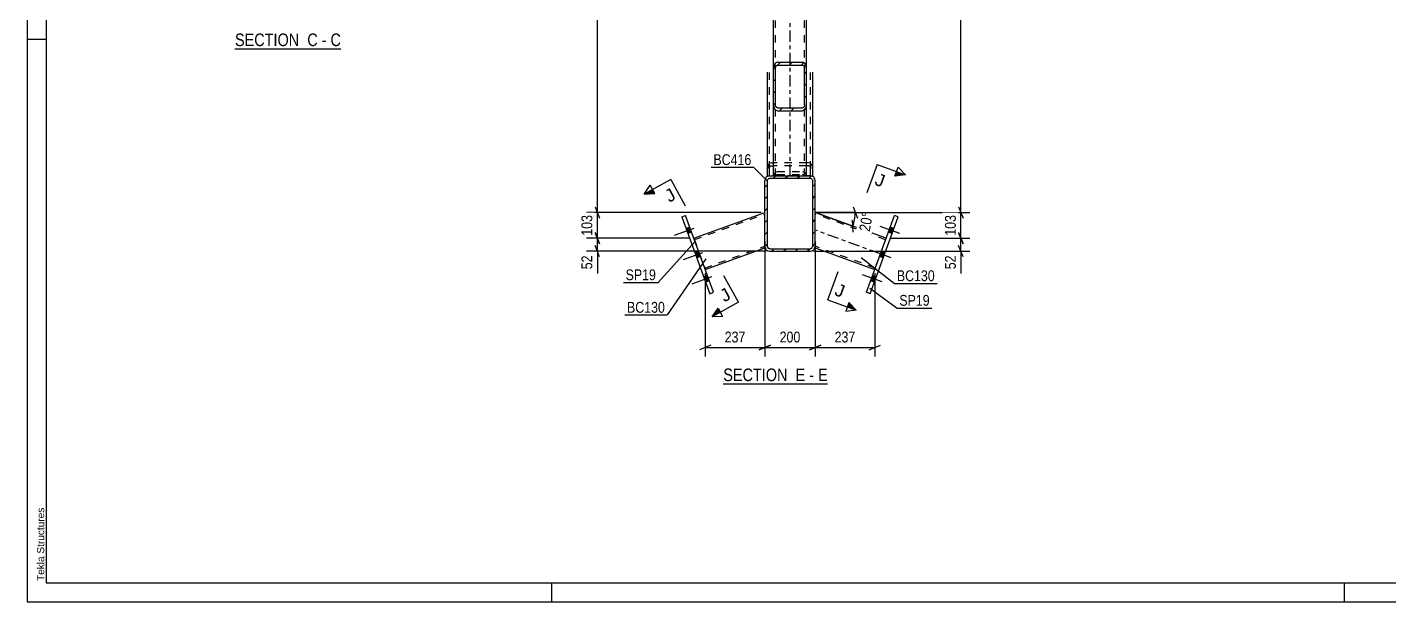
# Model space of a CAD drawing. Header units: millimetres. Extents: x 0 to 1189, y 0 to 841.
# Drawn here: x 0 to 360.7, y 0 to 152.2 of the extents above; entities that cross this region are included whole.
import ezdxf

# ---------------------------------------------------------------- set-up
doc = ezdxf.new("R2010")
doc.units = ezdxf.units.MM
doc.linetypes.add('DXK_LINE_DOT2', pattern=[3.9198, 1.9599, -1.9599])
doc.linetypes.add('DXK_LINE_DOT3', pattern=[5.9187, 2.979, -0.9799, 0.9799, -0.9799])
doc.styles.add('Arial', font='ARIAL.TTF', dxfattribs={"height": 0.2})
doc.styles.add('Arial Narrow', font='ARIALN.TTF', dxfattribs={"height": 0.2})

# ---------------------------------------------------------------- blocks, each defined once
blk = doc.blocks.new('Unknown-761551702-1163')
at = {"color": 5, "linetype": 'Continuous'}
for p, q in [((0, 841), (0, 0)), ((5, 836), (5, 5)), ((5, 149), (0, 149)), ((5, 5), (1184, 5)), ((139, 0), (139, 5)), ((349, 0), (349, 5)), ((0, 0), (1189, 0))]:
    blk.add_line(p, q, dxfattribs=at)
at = {"color": 174, "linetype": 'Continuous', "style": 'Arial'}
blk.add_text('Tekla Structures', height=1.9102, rotation=90, dxfattribs=at).set_placement((4.5, 5.5))
blk = doc.blocks.new('Unknown-761551702-14 - 1278')
at = {"color": 6, "linetype": 'Continuous'}
blk.add_line((55.04, 146.47), (83.11, 146.47), dxfattribs=at)
at = {"color": 0, "linetype": 'Continuous'}
blk.add_wipeout([(73.15, 147.22), (73.15, 150.72), (55.04, 150.72), (55.04, 147.22)], dxfattribs=at)
at = {"color": 7, "linetype": 'Continuous', "style": 'Arial Narrow'}
blk.add_text('SECTION ', height=3.34, dxfattribs=at).set_placement((55.04, 147.22))
at = {"color": 0, "linetype": 'Continuous'}
blk.add_wipeout([(76.96, 147.22), (76.96, 150.72), (74.2, 150.72), (74.2, 147.22)], dxfattribs=at)
blk.add_wipeout([(79.29, 147.22), (79.29, 150.72), (78.01, 150.72), (78.01, 147.22)], dxfattribs=at)
at = {"color": 7, "linetype": 'Continuous', "style": 'Arial Narrow'}
blk.add_text('C', height=3.34, dxfattribs=at).set_placement((74.2, 147.22))
at = {"color": 0, "linetype": 'Continuous'}
blk.add_wipeout([(83.11, 147.22), (83.11, 150.72), (80.34, 150.72), (80.34, 147.22)], dxfattribs=at)
at = {"color": 7, "linetype": 'Continuous', "style": 'Arial Narrow'}
for s, p in [('-', (78.01, 147.22)), ('C', (80.34, 147.22))]:
    blk.add_text(s, height=3.34, dxfattribs=at).set_placement(p)
blk = doc.blocks.new('Unknown-761551702-16 - 2437')
at = {"color": 6, "linetype": 'Continuous'}
blk.add_line((184.4, 57.71), (212.04, 57.71), dxfattribs=at)
at = {"color": 0, "linetype": 'Continuous'}
blk.add_wipeout([(202.5, 58.46), (202.5, 61.96), (184.4, 61.96), (184.4, 58.46)], dxfattribs=at)
at = {"color": 7, "linetype": 'Continuous', "style": 'Arial Narrow'}
blk.add_text('SECTION ', height=3.34, dxfattribs=at).set_placement((184.4, 58.46))
at = {"color": 0, "linetype": 'Continuous'}
blk.add_wipeout([(206.11, 58.46), (206.11, 61.96), (203.55, 61.96), (203.55, 58.46)], dxfattribs=at)
blk.add_wipeout([(208.44, 58.46), (208.44, 61.96), (207.16, 61.96), (207.16, 58.46)], dxfattribs=at)
at = {"color": 7, "linetype": 'Continuous', "style": 'Arial Narrow'}
blk.add_text('E', height=3.34, dxfattribs=at).set_placement((203.55, 58.46))
at = {"color": 0, "linetype": 'Continuous'}
blk.add_wipeout([(212.04, 58.46), (212.04, 61.96), (209.49, 61.96), (209.49, 58.46)], dxfattribs=at)
at = {"color": 7, "linetype": 'Continuous', "style": 'Arial Narrow'}
for s, p in [('E', (209.49, 58.46)), ('-', (207.16, 58.46))]:
    blk.add_text(s, height=3.34, dxfattribs=at).set_placement(p)
blk = doc.blocks.new('Part-761551702-2495 - 2437')
at = {"color": 2, "linetype": 'Continuous'}
for p, q in [((227.54, 96.31), (208.74, 103.15)), ((208.74, 93.85), (208.74, 94.2)), ((208.74, 93.85), (208.74, 93.79)), ((208.74, 93.79), (224.53, 88.04))]:
    blk.add_line(p, q, dxfattribs=at)
at = {"color": 7, "linetype": 'DXK_LINE_DOT2'}
for p, q in [((208.74, 103.09), (208.74, 103.15)), ((208.74, 94.2), (208.74, 103.15)), ((227.4, 95.93), (208.74, 102.73)), ((224.66, 88.42), (208.74, 94.21)), ((224.53, 88.04), (227.54, 96.31))]:
    blk.add_line(p, q, dxfattribs=at)
at = {"color": 7, "linetype": 'DXK_LINE_DOT3'}
blk.add_line((226.03, 92.18), (208.74, 98.47), dxfattribs=at)
blk = doc.blocks.new('Part-761551702-2479 - 2437')
at = {"color": 2, "linetype": 'Continuous'}
for p, q in [((196.08, 112.87), (196.08, 140.35)), ((208.08, 112.87), (208.08, 140.35)), ((197.14, 116.31), (196.73, 116.19)), ((196.94, 115.47), (197.14, 115.53)), ((197.14, 116.31), (197.68, 116.31)), ((197.14, 115.53), (197.68, 115.53)), ((207.01, 116.31), (206.48, 116.31)), ((207.01, 115.53), (206.48, 115.53)), ((207.42, 116.19), (207.01, 116.31)), ((207.01, 115.53), (207.21, 115.47)), ((196.16, 115.34), (196.08, 114.75)), ((196.08, 112.87), (196.74, 112.87)), ((196.61, 114.75), (196.65, 115.05)), ((196.61, 112.87), (196.61, 114.75)), ((207.5, 112.87), (207.41, 112.87)), ((207.5, 115.05), (207.54, 114.75)), ((207.54, 112.87), (207.5, 112.87)), ((207.54, 112.87), (207.54, 114.75)), ((207.54, 112.87), (208.08, 112.87)), ((208.08, 114.75), (207.99, 115.34))]:
    blk.add_line(p, q, dxfattribs=at)
at = {"color": 7, "linetype": 'DXK_LINE_DOT2'}
for p, q in [((196.61, 114.75), (196.61, 140.35)), ((207.54, 114.75), (207.54, 140.35)), ((206.48, 116.31), (197.68, 116.31)), ((206.48, 115.53), (197.68, 115.53)), ((196.74, 112.87), (196.76, 112.87)), ((196.76, 112.87), (196.74, 112.87)), ((207.41, 112.87), (196.76, 112.87))]:
    blk.add_line(p, q, dxfattribs=at)
at = {"color": 2, "linetype": 'Continuous'}
for centre, radius, start, end in [((197.54, 115.02), 1.42, 124.4664, 166.7051), ((197.34, 114.88), 0.709, 124.4664, 166.7051), ((206.81, 114.88), 0.709, 13.2949, 55.5336), ((206.61, 115.02), 1.42, 13.2949, 55.5336)]:
    blk.add_arc(centre, radius, start, end, dxfattribs=at)
blk = doc.blocks.new('Part-761551702-2519 - 2437')
at = {"color": 2, "linetype": 'Continuous'}
for p, q in [((222.33, 82), (229.74, 102.36)), ((223.33, 81.63), (230.74, 101.99)), ((230.74, 101.99), (229.74, 102.36)), ((223.33, 81.63), (222.33, 82))]:
    blk.add_line(p, q, dxfattribs=at)
blk = doc.blocks.new('Part-761551702-2535 - 2437')
at = {"linetype": 'Continuous'}
h = blk.add_hatch(dxfattribs=at)
h.set_pattern_fill('', scale=0.7, style=0, pattern_type=0)
h.set_pattern_definition([(45, (195.4085, 94.2023), (-1.57154, 1.57154), [])])
h.paths.add_polyline_path([(195.41, 111.54), (195.41, 94.2), (195.51, 93.69), (195.8, 93.26), (196.23, 92.97), (196.74, 92.87), (207.41, 92.87), (207.92, 92.97), (208.35, 93.26), (208.64, 93.69), (208.74, 94.2), (208.74, 111.54), (208.64, 112.05), (208.35, 112.48), (207.92, 112.77), (207.41, 112.87), (196.74, 112.87), (196.23, 112.77), (195.8, 112.48), (195.51, 112.05)])
h.paths.add_polyline_path([(196.27, 112.01), (196.49, 112.15), (196.74, 112.2), (207.41, 112.2), (207.66, 112.15), (207.88, 112.01), (208.02, 111.79), (208.08, 111.54), (208.08, 94.2), (208.02, 93.95), (207.88, 93.73), (207.66, 93.59), (207.41, 93.54), (196.74, 93.54), (196.49, 93.59), (196.27, 93.73), (196.13, 93.95), (196.08, 94.2), (196.08, 111.54), (196.13, 111.79)])
at = {"color": 2, "linetype": 'Continuous'}
for p, q in [((195.51, 112.05), (195.41, 111.54)), ((196.74, 112.87), (196.23, 112.77)), ((196.49, 112.15), (196.74, 112.2)), ((196.74, 112.87), (207.41, 112.87)), ((196.74, 112.2), (207.41, 112.2)), ((207.92, 112.77), (207.41, 112.87)), ((207.41, 112.2), (207.66, 112.15)), ((208.74, 111.54), (208.64, 112.05)), ((195.41, 94.2), (195.41, 111.54)), ((196.08, 111.54), (196.13, 111.79)), ((196.08, 94.2), (196.08, 111.54)), ((208.02, 111.79), (208.08, 111.54)), ((208.08, 94.2), (208.08, 111.54)), ((208.74, 94.2), (208.74, 111.54)), ((195.41, 94.2), (195.51, 93.69)), ((196.13, 93.95), (196.08, 94.2)), ((208.08, 94.2), (208.02, 93.95)), ((208.64, 93.69), (208.74, 94.2)), ((196.23, 92.97), (196.74, 92.87)), ((196.74, 93.54), (196.49, 93.59)), ((196.74, 93.54), (207.41, 93.54)), ((196.74, 92.87), (207.41, 92.87)), ((207.66, 93.59), (207.41, 93.54)), ((207.41, 92.87), (207.92, 92.97))]:
    blk.add_line(p, q, dxfattribs=at)
for centre, radius, start, end in [((196.74, 111.54), 1.33, 112.5, 157.5), ((196.74, 111.54), 0.667, 112.5, 157.5), ((207.41, 111.54), 0.667, 22.5, 67.5), ((207.41, 111.54), 1.33, 22.5, 67.5), ((196.74, 94.2), 0.667, 202.5, 247.5), ((207.41, 94.2), 0.667, 292.5, 337.5), ((196.74, 94.2), 1.33, 202.5, 247.5), ((207.41, 94.2), 1.33, 292.5, 337.5)]:
    blk.add_arc(centre, radius, start, end, dxfattribs=at)
blk = doc.blocks.new('Bolt-761551702-2588 - 2437')
at = {"linetype": 'Continuous'}
for points in [[(176.03, 97.91), (175.53, 99.29), (174.53, 98.92), (175.03, 97.54)], [(176.03, 97.91), (175.53, 99.29), (174.53, 98.92), (175.03, 97.54)], [(176.03, 97.91), (175.53, 99.29), (174.53, 98.92), (175.03, 97.54)], [(178.37, 91.49), (177.87, 92.87), (176.87, 92.5), (177.37, 91.12)], [(178.37, 91.49), (177.87, 92.87), (176.87, 92.5), (177.37, 91.12)], [(180.71, 85.07), (180.21, 86.44), (179.2, 86.08), (179.71, 84.7)], [(180.71, 85.07), (180.21, 86.44), (179.2, 86.08), (179.71, 84.7)], [(180.71, 85.07), (180.21, 86.44), (179.2, 86.08), (179.71, 84.7)]]:
    blk.add_hatch(color=1, dxfattribs=at).paths.add_polyline_path(points)
at = {"color": 1, "linetype": 'Continuous'}
for p, q in [((176.6, 98.89), (171.4, 97)), ((176.6, 98.89), (171.4, 97)), ((176.6, 98.89), (171.4, 97)), ((175.53, 99.29), (174.53, 98.92)), ((175.53, 99.29), (174.53, 98.92)), ((175.53, 99.29), (174.53, 98.92)), ((176.03, 97.91), (175.03, 97.54)), ((176.03, 97.91), (175.03, 97.54)), ((176.03, 97.91), (175.03, 97.54)), ((178.93, 92.47), (173.73, 90.58)), ((178.93, 92.47), (173.73, 90.58)), ((177.87, 92.87), (176.87, 92.5)), ((177.87, 92.87), (176.87, 92.5)), ((178.37, 91.49), (177.37, 91.12)), ((178.37, 91.49), (177.37, 91.12)), ((181.27, 86.05), (176.07, 84.16)), ((181.27, 86.05), (176.07, 84.16)), ((181.27, 86.05), (176.07, 84.16)), ((180.21, 86.44), (179.2, 86.08)), ((180.21, 86.44), (179.2, 86.08)), ((180.21, 86.44), (179.2, 86.08)), ((180.71, 85.07), (179.71, 84.7)), ((180.71, 85.07), (179.71, 84.7)), ((180.71, 85.07), (179.71, 84.7))]:
    blk.add_line(p, q, dxfattribs=at)
blk = doc.blocks.new('Part-761551702-2603 - 2437')
at = {"color": 7, "linetype": 'DXK_LINE_DOT2'}
for p, q in [((197.68, 305.54), (206.48, 305.54)), ((197.68, 277.02), (197.68, 305.54)), ((198.21, 112.87), (198.21, 305.54)), ((205.94, 112.87), (205.94, 305.54)), ((206.48, 277.02), (206.48, 305.54)), ((197.68, 112.87), (197.68, 141.39)), ((206.48, 112.87), (206.48, 141.39)), ((197.68, 112.87), (206.48, 112.87))]:
    blk.add_line(p, q, dxfattribs=at)
at = {"color": 7, "linetype": 'DXK_LINE_DOT3'}
blk.add_line((202.08, 112.87), (202.08, 305.54), dxfattribs=at)
at = {"color": 2, "linetype": 'Continuous'}
for p, q in [((197.68, 141.39), (197.68, 277.02)), ((206.48, 141.39), (206.48, 277.02))]:
    blk.add_line(p, q, dxfattribs=at)
blk = doc.blocks.new('Bolt-761551702-2617 - 2437')
at = {"linetype": 'Continuous'}
for points in [[(229.12, 97.54), (229.62, 98.92), (228.62, 99.29), (228.12, 97.91)], [(229.12, 97.54), (229.62, 98.92), (228.62, 99.29), (228.12, 97.91)], [(229.12, 97.54), (229.62, 98.92), (228.62, 99.29), (228.12, 97.91)], [(226.78, 91.12), (227.28, 92.5), (226.28, 92.86), (225.78, 91.49)], [(226.78, 91.12), (227.28, 92.5), (226.28, 92.86), (225.78, 91.49)], [(224.45, 84.7), (224.95, 86.08), (223.94, 86.44), (223.44, 85.07)], [(224.45, 84.7), (224.95, 86.08), (223.94, 86.44), (223.44, 85.07)], [(224.45, 84.7), (224.95, 86.08), (223.94, 86.44), (223.44, 85.07)]]:
    blk.add_hatch(color=1, dxfattribs=at).paths.add_polyline_path(points)
at = {"color": 1, "linetype": 'Continuous'}
for p, q in [((231.19, 97.57), (225.99, 99.46)), ((231.19, 97.57), (225.99, 99.46)), ((231.19, 97.57), (225.99, 99.46)), ((229.12, 97.54), (228.12, 97.91)), ((229.12, 97.54), (228.12, 97.91)), ((229.12, 97.54), (228.12, 97.91)), ((229.62, 98.92), (228.62, 99.29)), ((229.62, 98.92), (228.62, 99.29)), ((229.62, 98.92), (228.62, 99.29)), ((228.85, 91.15), (223.65, 93.04)), ((228.85, 91.15), (223.65, 93.04)), ((226.78, 91.12), (225.78, 91.49)), ((226.78, 91.12), (225.78, 91.49)), ((227.28, 92.5), (226.28, 92.86)), ((227.28, 92.5), (226.28, 92.86)), ((226.51, 84.73), (221.31, 86.62)), ((226.51, 84.73), (221.31, 86.62)), ((226.51, 84.73), (221.31, 86.62)), ((224.45, 84.7), (223.44, 85.07)), ((224.45, 84.7), (223.44, 85.07)), ((224.45, 84.7), (223.44, 85.07)), ((224.95, 86.08), (223.94, 86.44)), ((224.95, 86.08), (223.94, 86.44)), ((224.95, 86.08), (223.94, 86.44))]:
    blk.add_line(p, q, dxfattribs=at)
blk = doc.blocks.new('Part-761551702-2628 - 2437')
at = {"color": 2, "linetype": 'Continuous'}
for p, q in [((176.61, 96.31), (195.41, 103.15)), ((179.62, 88.04), (195.41, 93.79)), ((195.41, 93.79), (195.41, 94.2))]:
    blk.add_line(p, q, dxfattribs=at)
at = {"color": 7, "linetype": 'DXK_LINE_DOT2'}
for p, q in [((176.75, 95.94), (195.41, 102.73)), ((195.41, 94.2), (195.41, 103.15)), ((176.61, 96.31), (179.62, 88.04)), ((179.49, 88.42), (195.41, 94.21))]:
    blk.add_line(p, q, dxfattribs=at)
blk = doc.blocks.new('Part-761551702-2651 - 2437')
at = {"color": 2, "linetype": 'Continuous'}
for p, q in [((173.41, 101.99), (174.41, 102.36)), ((173.41, 101.99), (180.82, 81.63)), ((181.82, 82), (174.41, 102.36)), ((180.82, 81.63), (181.82, 82))]:
    blk.add_line(p, q, dxfattribs=at)
blk = doc.blocks.new('Part-761551702-2669 - 2437')
at = {"linetype": 'Continuous'}
h = blk.add_hatch(dxfattribs=at)
h.set_pattern_fill('', scale=0.7, style=0, pattern_type=0)
h.set_pattern_definition([(45, (197.6752, 131.6571), (-1.57154, 1.57154), [])])
h.paths.add_polyline_path([(197.68, 141.39), (197.68, 131.66), (197.76, 131.06), (197.99, 130.56), (198.33, 130.22), (198.74, 130.1), (205.41, 130.1), (205.82, 130.22), (206.16, 130.56), (206.39, 131.06), (206.48, 131.66), (206.48, 141.39), (206.39, 141.98), (206.16, 142.49), (205.82, 142.83), (205.41, 142.95), (198.74, 142.95), (198.33, 142.83), (197.99, 142.49), (197.76, 141.98)])
h.paths.add_polyline_path([(198.36, 141.94), (198.54, 142.11), (198.74, 142.17), (205.41, 142.17), (205.61, 142.11), (205.79, 141.94), (205.9, 141.69), (205.94, 141.39), (205.94, 131.66), (205.9, 131.36), (205.79, 131.11), (205.61, 130.94), (205.41, 130.88), (198.74, 130.88), (198.54, 130.94), (198.36, 131.11), (198.25, 131.36), (198.21, 131.66), (198.21, 141.39), (198.25, 141.69)])
at = {"color": 2, "linetype": 'Continuous'}
for p, q in [((197.76, 141.98), (197.68, 141.39)), ((197.68, 131.66), (197.68, 141.39)), ((198.21, 141.39), (198.25, 141.69)), ((198.21, 131.66), (198.21, 141.39)), ((198.74, 142.95), (198.33, 142.83)), ((198.54, 142.11), (198.74, 142.17)), ((198.74, 142.95), (205.41, 142.95)), ((198.74, 142.17), (205.41, 142.17)), ((205.82, 142.83), (205.41, 142.95)), ((205.41, 142.17), (205.61, 142.11)), ((205.9, 141.69), (205.94, 141.39)), ((205.94, 131.66), (205.94, 141.39)), ((206.48, 141.39), (206.39, 141.98)), ((206.48, 131.66), (206.48, 141.39)), ((197.68, 112.87), (197.68, 131.66)), ((197.68, 131.66), (197.76, 131.06)), ((198.25, 131.36), (198.21, 131.66)), ((198.33, 130.22), (198.74, 130.1)), ((198.74, 130.88), (198.54, 130.94)), ((198.74, 130.88), (205.41, 130.88)), ((198.74, 130.1), (205.41, 130.1)), ((205.61, 130.94), (205.41, 130.88)), ((205.41, 130.1), (205.82, 130.22)), ((205.94, 131.66), (205.9, 131.36)), ((206.39, 131.06), (206.48, 131.66)), ((206.48, 112.87), (206.48, 131.66))]:
    blk.add_line(p, q, dxfattribs=at)
at = {"color": 7, "linetype": 'DXK_LINE_DOT2'}
for p, q in [((197.68, 131.66), (197.68, 141.39)), ((198.21, 112.87), (198.21, 141.39)), ((205.94, 112.87), (205.94, 141.39)), ((206.48, 131.66), (206.48, 141.39)), ((197.68, 112.87), (206.48, 112.87)), ((197.74, 112.87), (197.76, 113.01)), ((198.32, 112.87), (198.33, 112.9)), ((198.33, 113.85), (198.74, 113.97)), ((198.33, 112.9), (198.36, 112.96)), ((198.54, 113.13), (198.36, 112.96)), ((198.74, 113.19), (198.54, 113.13)), ((198.74, 113.97), (205.41, 113.97)), ((198.74, 113.19), (205.41, 113.19)), ((205.41, 113.97), (205.82, 113.85)), ((205.61, 113.13), (205.41, 113.19)), ((205.79, 112.96), (205.61, 113.13)), ((205.83, 112.87), (205.79, 112.96)), ((206.39, 113.01), (206.41, 112.87))]:
    blk.add_line(p, q, dxfattribs=at)
at = {"color": 2, "linetype": 'Continuous'}
for centre, radius, start, end in [((199.14, 141.66), 1.42, 124.4664, 166.7051), ((198.94, 141.52), 0.709, 124.4664, 166.7051), ((205.21, 141.52), 0.709, 13.2949, 55.5336), ((205.01, 141.66), 1.42, 13.2949, 55.5336), ((199.14, 131.39), 1.42, 193.2949, 235.5336), ((198.94, 131.52), 0.709, 193.2949, 235.5336), ((205.21, 131.52), 0.709, 304.4664, 346.7051), ((205.01, 131.39), 1.42, 304.4664, 346.7051)]:
    blk.add_arc(centre, radius, start, end, dxfattribs=at)
at = {"color": 7, "linetype": 'DXK_LINE_DOT2'}
for centre, start, end in [((199.14, 112.68), 124.4664, 166.7051), ((205.01, 112.68), 13.2949, 55.5336)]:
    blk.add_arc(centre, 1.42, start, end, dxfattribs=at)
blk = doc.blocks.new('AngleDimension-761551702-19525 - 2437')
at = {"color": 7, "linetype": 'Continuous'}
for p, q in [((218.77, 104.65), (219.97, 101.65)), ((219.37, 103.15), (208.74, 103.15)), ((218.72, 99.52), (208.74, 103.15)), ((209.68, 102.81), (218.72, 99.52)), ((218.78, 97.9), (218.67, 101.13))]:
    blk.add_line(p, q, dxfattribs=at)
blk.add_arc((208.74, 103.15), 10.62, 340.0001, 0, dxfattribs=at)
at = {"color": 0}
blk.add_wipeout([(224.79, 103.6), (220.65, 104.33), (219.53, 97.97), (223.67, 97.24)], dxfattribs=at)
at = {"color": 3, "style": 'Arial Narrow'}
blk.add_text('20°', height=2.863, rotation=80.0021, dxfattribs=at).set_placement((223.18, 97.94))
blk = doc.blocks.new('StraightDimension-761551702-19436 - 2437')
at = {"color": 7, "linetype": 'Continuous'}
for p, q in [((175.61, 318.41), (148.19, 318.41)), ((151.64, 316.91), (150.44, 319.91)), ((151.04, 103.15), (151.04, 318.41)), ((150.44, 104.65), (151.64, 101.65)), ((194.41, 103.15), (148.19, 103.15))]:
    blk.add_line(p, q, dxfattribs=at)
at = {"color": 0}
blk.add_wipeout([(150.29, 215.03), (146.09, 215.03), (146.09, 206.52), (150.29, 206.52)], dxfattribs=at)
at = {"color": 3, "style": 'Arial Narrow'}
blk.add_text('3229', height=2.863, rotation=90.0002, dxfattribs=at).set_placement((149.69, 207.12))
blk = doc.blocks.new('StraightDimension-761551702-19254 - 2437')
at = {"color": 7, "linetype": 'Continuous'}
for p, q in [((228.54, 318.4), (249.75, 318.4)), ((247.95, 316.9), (246.75, 319.9)), ((247.35, 103.15), (247.35, 318.4)), ((246.75, 104.65), (247.95, 101.65)), ((209.74, 103.15), (249.75, 103.15))]:
    blk.add_line(p, q, dxfattribs=at)
at = {"color": 0}
blk.add_wipeout([(246.6, 215.03), (242.4, 215.03), (242.4, 206.52), (246.6, 206.52)], dxfattribs=at)
at = {"color": 3, "style": 'Arial Narrow'}
blk.add_text('3229', height=2.863, rotation=90.0002, dxfattribs=at).set_placement((246, 207.12))
blk = doc.blocks.new('StraightDimension-761551702-19255 - 2437')
at = {"color": 7, "linetype": 'Continuous'}
for p, q in [((246.75, 104.65), (247.95, 101.65)), ((209.74, 103.15), (249.75, 103.15)), ((247.35, 96.31), (247.35, 103.15)), ((247.95, 94.81), (246.75, 97.81)), ((228.54, 96.31), (249.75, 96.31))]:
    blk.add_line(p, q, dxfattribs=at)
at = {"color": 0}
blk.add_wipeout([(246.6, 103.07), (242.4, 103.07), (242.4, 96.39), (246.6, 96.39)], dxfattribs=at)
at = {"color": 3, "style": 'Arial Narrow'}
blk.add_text('103', height=2.863, rotation=90.0002, dxfattribs=at).set_placement((246, 96.99))
blk = doc.blocks.new('StraightDimension-761551702-2999 - 2437')
at = {"color": 7, "linetype": 'Continuous'}
for p, q in [((208.74, 95.46), (208.74, 64.96)), ((224.53, 87.04), (224.53, 64.96)), ((210.24, 67.96), (207.24, 66.76)), ((208.74, 67.36), (224.53, 67.36)), ((223.03, 66.76), (226.03, 67.96))]:
    blk.add_line(p, q, dxfattribs=at)
at = {"color": 0}
blk.add_wipeout([(219.98, 68.11), (219.98, 72.31), (213.29, 72.31), (213.29, 68.11)], dxfattribs=at)
at = {"color": 3, "style": 'Arial Narrow'}
blk.add_text('237', height=2.863, dxfattribs=at).set_placement((213.89, 68.71))
blk = doc.blocks.new('StraightDimension-761551702-2979 - 2437')
at = {"color": 7, "linetype": 'Continuous'}
for p, q in [((195.41, 95.46), (195.41, 64.96)), ((179.62, 87.04), (179.62, 64.96)), ((181.12, 67.96), (178.12, 66.76)), ((179.62, 67.36), (195.41, 67.36)), ((193.91, 66.76), (196.91, 67.96))]:
    blk.add_line(p, q, dxfattribs=at)
at = {"color": 0}
blk.add_wipeout([(190.86, 68.11), (190.86, 72.31), (184.17, 72.31), (184.17, 68.11)], dxfattribs=at)
at = {"color": 3, "style": 'Arial Narrow'}
blk.add_text('237', height=2.863, dxfattribs=at).set_placement((184.77, 68.71))
blk = doc.blocks.new('StraightDimension-761551702-2989 - 2437')
at = {"color": 7, "linetype": 'Continuous'}
for p, q in [((195.41, 95.46), (195.41, 64.96)), ((208.74, 95.46), (208.74, 64.96)), ((196.91, 67.96), (193.91, 66.76)), ((195.41, 67.36), (208.74, 67.36)), ((207.24, 66.76), (210.24, 67.96))]:
    blk.add_line(p, q, dxfattribs=at)
at = {"color": 0}
blk.add_wipeout([(205.42, 68.11), (205.42, 72.31), (198.73, 72.31), (198.73, 68.11)], dxfattribs=at)
at = {"color": 3, "style": 'Arial Narrow'}
blk.add_text('200', height=2.863, dxfattribs=at).set_placement((199.33, 68.71))
blk = doc.blocks.new('StraightDimension-761551702-19256 - 2437')
at = {"color": 7, "linetype": 'Continuous'}
for p, q in [((246.75, 97.81), (247.95, 94.81)), ((228.54, 96.31), (249.75, 96.31)), ((247.95, 91.37), (246.75, 94.37)), ((247.35, 92.87), (247.35, 96.31)), ((208.41, 92.87), (249.75, 92.87))]:
    blk.add_line(p, q, dxfattribs=at)
at = {"color": 0}
blk.add_wipeout([(246.6, 92.34), (242.4, 92.34), (242.4, 87.49), (246.6, 87.49)], dxfattribs=at)
at = {"color": 7, "linetype": 'Continuous'}
blk.add_line((247.35, 92.87), (247.35, 86.96), dxfattribs=at)
blk.add_line((247.35, 92.87), (247.35, 86.96), dxfattribs=at)
at = {"color": 3, "style": 'Arial Narrow'}
blk.add_text('52', height=2.863, rotation=90.0002, dxfattribs=at).set_placement((246, 88.09))
blk = doc.blocks.new('StraightDimension-761551702-19437 - 2437')
at = {"color": 7, "linetype": 'Continuous'}
for p, q in [((150.44, 104.65), (151.64, 101.65)), ((194.41, 103.15), (148.19, 103.15)), ((151.04, 96.31), (151.04, 103.15)), ((151.64, 94.81), (150.44, 97.81)), ((175.61, 96.31), (148.19, 96.31))]:
    blk.add_line(p, q, dxfattribs=at)
at = {"color": 0}
blk.add_wipeout([(150.29, 103.07), (146.09, 103.07), (146.09, 96.39), (150.29, 96.39)], dxfattribs=at)
at = {"color": 3, "style": 'Arial Narrow'}
blk.add_text('103', height=2.863, rotation=90.0002, dxfattribs=at).set_placement((149.69, 96.99))
blk = doc.blocks.new('StraightDimension-761551702-19438 - 2437')
at = {"color": 7, "linetype": 'Continuous'}
for p, q in [((150.44, 97.81), (151.64, 94.81)), ((175.61, 96.31), (148.19, 96.31)), ((151.64, 91.37), (150.44, 94.37)), ((151.04, 92.87), (151.04, 96.31)), ((195.74, 92.87), (148.19, 92.87))]:
    blk.add_line(p, q, dxfattribs=at)
at = {"color": 0}
blk.add_wipeout([(150.29, 92.34), (146.09, 92.34), (146.09, 87.49), (150.29, 87.49)], dxfattribs=at)
at = {"color": 7, "linetype": 'Continuous'}
blk.add_line((151.04, 92.87), (151.04, 86.96), dxfattribs=at)
blk.add_line((151.04, 92.87), (151.04, 86.96), dxfattribs=at)
at = {"color": 3, "style": 'Arial Narrow'}
blk.add_text('52', height=2.863, rotation=90.0002, dxfattribs=at).set_placement((149.69, 88.09))
blk = doc.blocks.new('Mark-761551702-2491 - 2437')
at = {"color": 0}
blk.add_wipeout([(240.43, 84.95), (240.43, 87.95), (230.38, 87.95), (230.38, 84.95)], dxfattribs=at)
blk.add_wipeout([(240.43, 84.95), (240.43, 87.95), (230.38, 87.95), (230.38, 84.95)], dxfattribs=at)
at = {"color": 30, "linetype": 'Continuous'}
for p, q in [((220.93, 91.21), (229.78, 84.35)), ((229.78, 84.35), (241.03, 84.35))]:
    blk.add_line(p, q, dxfattribs=at)
at = {"color": 3, "style": 'Arial Narrow'}
blk.add_text('BC130', height=2.863, dxfattribs=at).set_placement((230.38, 84.95))
blk = doc.blocks.new('Mark-761551702-2515 - 2437')
at = {"color": 0}
blk.add_wipeout([(239.08, 78.43), (239.08, 81.43), (231.04, 81.43), (231.04, 78.43)], dxfattribs=at)
blk.add_wipeout([(239.08, 78.43), (239.08, 81.43), (231.04, 81.43), (231.04, 78.43)], dxfattribs=at)
at = {"color": 30, "linetype": 'Continuous'}
for p, q in [((223.24, 83.07), (230.44, 77.83)), ((230.44, 77.83), (239.68, 77.83))]:
    blk.add_line(p, q, dxfattribs=at)
at = {"color": 3, "style": 'Arial Narrow'}
blk.add_text('SP19', height=2.863, dxfattribs=at).set_placement((231.04, 78.43))
blk = doc.blocks.new('Mark-761551702-2531 - 2437')
at = {"color": 0}
blk.add_wipeout([(191.84, 115.71), (191.84, 118.71), (181.79, 118.71), (181.79, 115.71)], dxfattribs=at)
blk.add_wipeout([(191.84, 115.71), (191.84, 118.71), (181.79, 118.71), (181.79, 115.71)], dxfattribs=at)
at = {"color": 30, "linetype": 'Continuous'}
for p in [(181.19, 115.11), (195.97, 111.58)]:
    blk.add_line(p, (192.44, 115.11), dxfattribs=at)
at = {"color": 3, "style": 'Arial Narrow'}
blk.add_text('BC416', height=2.863, dxfattribs=at).set_placement((181.79, 115.71))
blk = doc.blocks.new('Mark-761551702-2624 - 2437')
at = {"color": 0}
blk.add_wipeout([(168.94, 76.58), (168.94, 79.58), (158.89, 79.58), (158.89, 76.58)], dxfattribs=at)
blk.add_wipeout([(168.94, 76.58), (168.94, 79.58), (158.89, 79.58), (158.89, 76.58)], dxfattribs=at)
at = {"color": 30, "linetype": 'Continuous'}
for p in [(179.81, 90.89), (158.29, 75.98)]:
    blk.add_line(p, (169.54, 75.98), dxfattribs=at)
at = {"color": 3, "style": 'Arial Narrow'}
blk.add_text('BC130', height=2.863, dxfattribs=at).set_placement((158.89, 76.58))
blk = doc.blocks.new('Mark-761551702-2647 - 2437')
at = {"color": 0}
blk.add_wipeout([(166.56, 85.2), (166.56, 88.2), (158.52, 88.2), (158.52, 85.2)], dxfattribs=at)
blk.add_wipeout([(166.56, 85.2), (166.56, 88.2), (158.52, 88.2), (158.52, 85.2)], dxfattribs=at)
at = {"color": 30, "linetype": 'Continuous'}
for p in [(176.93, 95.45), (157.92, 84.6)]:
    blk.add_line(p, (167.16, 84.6), dxfattribs=at)
at = {"color": 3, "style": 'Arial Narrow'}
blk.add_text('SP19', height=2.863, dxfattribs=at).set_placement((158.52, 85.2))
blk = doc.blocks.new('SectionMark-761551702-3216 - 2437')
at = {"linetype": 'Continuous'}
blk.add_hatch(color=6, dxfattribs=at).paths.add_polyline_path([(165.64, 109.24), (166.25, 108.15), (163.46, 108.03)])
at = {"color": 6, "linetype": 'Continuous'}
for p, q in [((163.46, 108.03), (165.04, 110.34)), ((166.25, 108.15), (165.04, 110.34)), ((163.46, 108.03), (166.25, 108.15)), ((184.23, 75.61), (181.44, 75.49))]:
    blk.add_line(p, q, dxfattribs=at)
at = {"color": 0, "linetype": 'Continuous'}
for points in [[(172.12, 106.82), (170.43, 109.89), (168.39, 108.76), (170.08, 105.7)], [(186.72, 80.41), (185.02, 83.47), (182.98, 82.35), (184.67, 79.28)]]:
    blk.add_wipeout(points, dxfattribs=at)
at = {"linetype": 'Continuous'}
blk.add_hatch(color=6, dxfattribs=at).paths.add_polyline_path([(183.02, 77.8), (183.62, 76.7), (181.44, 75.49)])
at = {"color": 6, "linetype": 'Continuous'}
for p, q in [((170.46, 111.9), (163.46, 108.03)), ((170.46, 111.9), (174.33, 104.9)), ((188.44, 79.36), (184.57, 86.37)), ((188.44, 79.36), (181.44, 75.49)), ((181.44, 75.49), (183.02, 77.8)), ((183.02, 77.8), (184.23, 75.61))]:
    blk.add_line(p, q, dxfattribs=at)
at = {"color": 3, "linetype": 'Continuous', "style": 'Arial'}
for p in [(170.08, 105.7), (184.67, 79.28)]:
    blk.add_text('J', height=3.34, rotation=28.9229, dxfattribs=at).set_placement(p)
blk = doc.blocks.new('SectionMark-761551702-3218 - 2437')
at = {"linetype": 'Continuous'}
blk.add_hatch(color=6, dxfattribs=at).paths.add_polyline_path([(229.87, 112.77), (230.3, 113.95), (232.65, 113.09)])
at = {"color": 6, "linetype": 'Continuous'}
for p, q in [((229.87, 112.77), (230.73, 115.12)), ((232.65, 113.09), (229.87, 112.77)), ((230.73, 115.12), (232.65, 113.09)), ((219.61, 77.27), (216.84, 76.95))]:
    blk.add_line(p, q, dxfattribs=at)
at = {"color": 0, "linetype": 'Continuous'}
for points in [[(226.47, 109.76), (227.67, 113.04), (225.47, 113.84), (224.28, 110.55)], [(215.83, 80.51), (217.02, 83.8), (214.83, 84.6), (213.63, 81.31)]]:
    blk.add_wipeout(points, dxfattribs=at)
at = {"linetype": 'Continuous'}
blk.add_hatch(color=6, dxfattribs=at).paths.add_polyline_path([(217.26, 78.13), (217.69, 79.3), (219.61, 77.27)])
at = {"color": 6, "linetype": 'Continuous'}
for p, q in [((225.13, 115.83), (222.4, 108.31)), ((225.13, 115.83), (232.65, 113.09)), ((212.09, 80.01), (214.83, 87.52)), ((212.09, 80.01), (219.61, 77.27)), ((217.69, 79.3), (216.84, 76.95)), ((219.61, 77.27), (217.69, 79.3))]:
    blk.add_line(p, q, dxfattribs=at)
at = {"color": 3, "linetype": 'Continuous', "style": 'Arial'}
for p in [(224.28, 110.55), (213.63, 81.31)]:
    blk.add_text('J', height=3.34, rotation=-20.002, dxfattribs=at).set_placement(p)

msp = doc.modelspace()

# ---------------------------------------------------------------- block references
for name in ['Unknown-761551702-1163', 'Part-761551702-2603 - 2437', 'Part-761551702-2669 - 2437', 'Part-761551702-2479 - 2437', 'Part-761551702-2535 - 2437', 'Part-761551702-2651 - 2437', 'Part-761551702-2628 - 2437', 'Part-761551702-2495 - 2437', 'Part-761551702-2519 - 2437', 'Bolt-761551702-2588 - 2437', 'Bolt-761551702-2617 - 2437']:
    msp.add_blockref(name, (0, 0))

# ---------------------------------------------------------------- next in the draw order: block references
for name in ['StraightDimension-761551702-19436 - 2437', 'Unknown-761551702-14 - 1278', 'AngleDimension-761551702-19525 - 2437', 'StraightDimension-761551702-2979 - 2437', 'Unknown-761551702-16 - 2437']:
    msp.add_blockref(name, (0, 0))

# ---------------------------------------------------------------- next in the draw order: block references
for name in ['StraightDimension-761551702-19254 - 2437', 'Mark-761551702-2531 - 2437']:
    msp.add_blockref(name, (0, 0))

# ---------------------------------------------------------------- next in the draw order: block references
msp.add_blockref('StraightDimension-761551702-19255 - 2437', (0, 0))

# ---------------------------------------------------------------- next in the draw order: block references
msp.add_blockref('StraightDimension-761551702-2999 - 2437', (0, 0))

# ---------------------------------------------------------------- next in the draw order: block references
msp.add_blockref('StraightDimension-761551702-2989 - 2437', (0, 0))

# ---------------------------------------------------------------- next in the draw order: block references
for name in ['StraightDimension-761551702-19437 - 2437', 'StraightDimension-761551702-19256 - 2437']:
    msp.add_blockref(name, (0, 0))

# ---------------------------------------------------------------- next in the draw order: block references
for name in ['StraightDimension-761551702-19438 - 2437', 'Mark-761551702-2491 - 2437']:
    msp.add_blockref(name, (0, 0))

# ---------------------------------------------------------------- next in the draw order: block references
for name in ['Mark-761551702-2624 - 2437', 'Mark-761551702-2515 - 2437']:
    msp.add_blockref(name, (0, 0))

# ---------------------------------------------------------------- next in the draw order: block references
for name in ['SectionMark-761551702-3218 - 2437', 'Mark-761551702-2647 - 2437']:
    msp.add_blockref(name, (0, 0))

# ---------------------------------------------------------------- next in the draw order: block references
msp.add_blockref('SectionMark-761551702-3216 - 2437', (0, 0))

doc.saveas('drawing.dxf')
